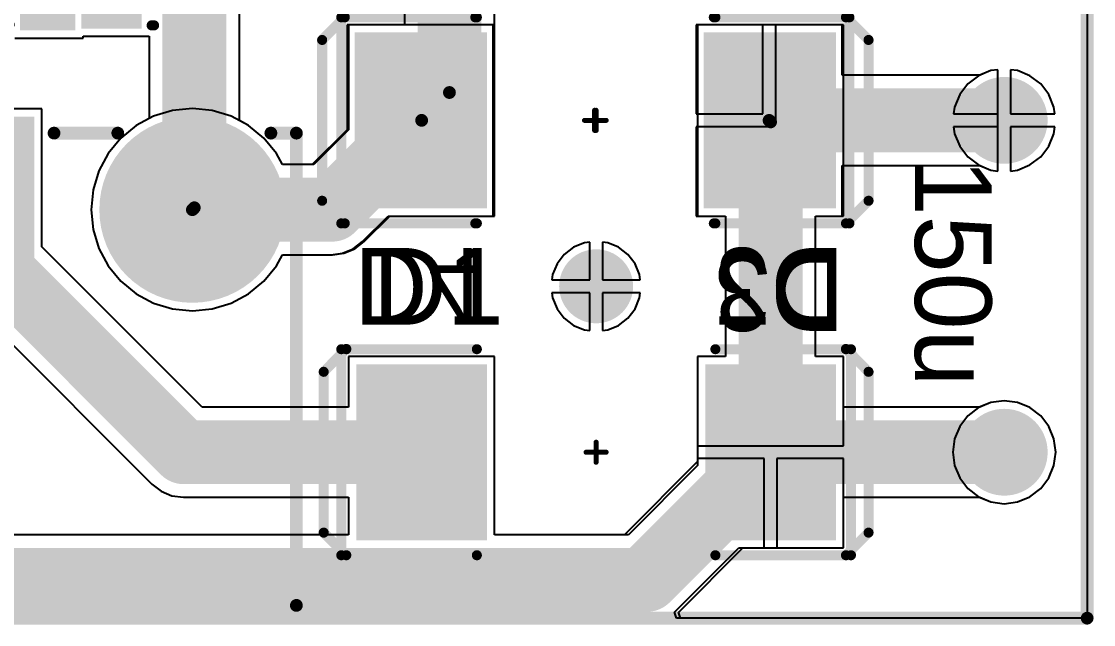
# Model space of a CAD drawing. Extents: x 60.8 to 138.7, y 69.3 to 128.3.
# Drawn here: x 104.51 to 125.86, y 69.34 to 81.34 of the extents above; entities that cross this region are included whole.
import ezdxf

# ---------------------------------------------------------------- set-up
doc = ezdxf.new("R2010")
doc.units = 0
doc.layers.get('0').update_dxf_attribs({"linetype": 'CONTINUOUS'})
for name, color, linetype in [('BOTTOMLAYER', 5, 'CONTINUOUS'), ('BOTTOMOVERLAY', 54, 'CONTINUOUS'), ('BOTTOMPASTE', 16, 'CONTINUOUS'), ('BOTTOMSOLDER', 6, 'CONTINUOUS'), ('MECHANICAL1', 6, 'CONTINUOUS'), ('MULTILAYER', 9, 'CONTINUOUS'), ('TOPLAYER', 1, 'CONTINUOUS'), ('TOPOVERLAY', 2, 'CONTINUOUS'), ('TOPPASTE', 8, 'CONTINUOUS'), ('TOPSOLDER', 216, 'CONTINUOUS')]:
    doc.layers.add(name, color=color, linetype=linetype)

# ---------------------------------------------------------------- blocks, each defined once
blk = doc.blocks.new('C0805C_10')
at = {"layer": 'TOPLAYER'}
for points in [[(-0.5, -0.85), (0.5, -0.85), (-0.5, 0.85), (0.5, 0.85)], [(1.15, -0.85), (2.15, -0.85), (1.15, 0.85), (2.15, 0.85)]]:
    blk.add_solid(points, dxfattribs=at)
at = {"layer": 'TOPOVERLAY', "const_width": 0.2}
for points in [[(0.8, 0.889), (0.85, 0.889)], [(0.8, -0.889), (0.85, -0.889)]]:
    blk.add_lwpolyline(points, dxfattribs=at)
at = {"layer": 'TOPOVERLAY', "const_width": 0.1}
for points in [[(0.75, 0.889, 1), (0.85, 0.889, 1)], [(0.8, 0.889, 1), (0.9, 0.889, 1)], [(0.75, -0.889, 1), (0.85, -0.889, 1)], [(0.8, -0.889, 1), (0.9, -0.889, 1)]]:
    blk.add_lwpolyline(points, format="xyb", close=True, dxfattribs=at)
at = {"layer": 'TOPPASTE'}
for points in [[(-0.5, -0.85), (0.5, -0.85), (-0.5, 0.85), (0.5, 0.85)], [(1.15, -0.85), (2.15, -0.85), (1.15, 0.85), (2.15, 0.85)]]:
    blk.add_solid(points, dxfattribs=at)
at = {"layer": 'TOPSOLDER'}
for points in [[(-0.602, -0.952), (0.602, -0.952), (-0.602, 0.952), (0.602, 0.952)], [(1.048, -0.952), (2.252, -0.952), (1.048, 0.952), (2.252, 0.952)]]:
    blk.add_solid(points, dxfattribs=at)
blk = doc.blocks.new('DSO_C2_X3_3_22')
at = {"layer": 'MECHANICAL1', "const_width": 0.1}
for points in [[(0, -0.2), (0, 0.2)], [(-0.2, 0), (0.2, 0)]]:
    blk.add_lwpolyline(points, dxfattribs=at)
at = {"layer": 'MECHANICAL1', "const_width": 0.05}
for points in [[(-0.025, 0.2, 1), (0.025, 0.2, 1)], [(-0.225, 0, 1), (-0.175, 0, 1)], [(0.175, 0, 1), (0.225, 0, 1)], [(-0.025, -0.2, 1), (0.025, -0.2, 1)]]:
    blk.add_lwpolyline(points, format="xyb", close=True, dxfattribs=at)
at = {"layer": 'TOPLAYER'}
for points in [[(-4.675, -1.65), (-2.275, -1.65), (-4.675, 1.65), (-2.275, 1.65)], [(2.275, -1.65), (4.675, -1.65), (2.275, 1.65), (4.675, 1.65)]]:
    blk.add_solid(points, dxfattribs=at)
at = {"layer": 'TOPOVERLAY', "const_width": 0.2}
for points in [[(-5.075, -2.05), (-5.075, 2.05)], [(-5.075, 2.05), (-2.375, 2.05)], [(2.375, 2.05), (4.975, 2.05)], [(4.975, 2.055), (5.425, 1.6)], [(5.425, -1.6), (5.425, 1.6)], [(4.975, -2.05), (5.425, -1.6)], [(-5.075, -2.05), (-2.375, -2.05)], [(2.375, -2.05), (4.975, -2.05)]]:
    blk.add_lwpolyline(points, dxfattribs=at)
at = {"layer": 'TOPOVERLAY', "const_width": 0.1}
for points in [[(-5.125, 2.05, 1), (-5.025, 2.05, 1)], [(-5.125, 2.05, 1), (-5.025, 2.05, 1)], [(-2.425, 2.05, 1), (-2.325, 2.05, 1)], [(2.325, 2.05, 1), (2.425, 2.05, 1)], [(4.925, 2.055, 1), (5.025, 2.055, 1)], [(4.925, 2.05, 1), (5.025, 2.05, 1)], [(5.375, 1.6, 1), (5.475, 1.6, 1)], [(5.375, 1.6, 1), (5.475, 1.6, 1)], [(5.375, -1.6, 1), (5.475, -1.6, 1)], [(5.375, -1.6, 1), (5.475, -1.6, 1)], [(-5.125, -2.05, 1), (-5.025, -2.05, 1)], [(-5.125, -2.05, 1), (-5.025, -2.05, 1)], [(-2.425, -2.05, 1), (-2.325, -2.05, 1)], [(2.325, -2.05, 1), (2.425, -2.05, 1)], [(4.925, -2.05, 1), (5.025, -2.05, 1)], [(4.925, -2.05, 1), (5.025, -2.05, 1)]]:
    blk.add_lwpolyline(points, format="xyb", close=True, dxfattribs=at)
at = {"layer": 'TOPPASTE'}
for points in [[(-4.675, -1.65), (-2.275, -1.65), (-4.675, 1.65), (-2.275, 1.65)], [(2.275, -1.65), (4.675, -1.65), (2.275, 1.65), (4.675, 1.65)]]:
    blk.add_solid(points, dxfattribs=at)
at = {"layer": 'TOPSOLDER'}
for points in [[(-4.777, -1.752), (-2.173, -1.752), (-4.777, 1.752), (-2.173, 1.752)], [(2.173, -1.752), (4.777, -1.752), (2.173, 1.752), (4.777, 1.752)]]:
    blk.add_solid(points, dxfattribs=at)
blk = doc.blocks.new('B__________________2____34')
at = {"layer": 'BOTTOMLAYER', "const_width": 1.75}
blk.add_lwpolyline([(1.625, 0, 1), (3.375, 0, 1)], format="xyb", close=True, dxfattribs=at)
at = {"layer": 'BOTTOMLAYER'}
blk.add_solid([(-0.75, 1.75), (-4.25, 1.75), (-0.75, -1.75), (-4.25, -1.75)], dxfattribs=at)
at = {"layer": 'BOTTOMSOLDER', "const_width": 1.852}
blk.add_lwpolyline([(1.574, 0, 1), (3.426, 0, 1)], format="xyb", close=True, dxfattribs=at)
at = {"layer": 'BOTTOMSOLDER'}
blk.add_solid([(-0.648, 1.852), (-4.352, 1.852), (-0.648, -1.852), (-4.352, -1.852)], dxfattribs=at)
at = {"layer": 'MULTILAYER', "const_width": 1.75}
blk.add_lwpolyline([(1.625, 0, 1), (3.375, 0, 1)], format="xyb", close=True, dxfattribs=at)
at = {"layer": 'MULTILAYER'}
blk.add_solid([(-0.75, 1.75), (-4.25, 1.75), (-0.75, -1.75), (-4.25, -1.75)], dxfattribs=at)
at = {"layer": 'TOPLAYER', "const_width": 1.75}
blk.add_lwpolyline([(1.625, 0, 1), (3.375, 0, 1)], format="xyb", close=True, dxfattribs=at)
at = {"layer": 'TOPLAYER'}
blk.add_solid([(-0.75, 1.75), (-4.25, 1.75), (-0.75, -1.75), (-4.25, -1.75)], dxfattribs=at)
at = {"layer": 'TOPOVERLAY'}
for points, const_width in [([(-4.702, 2.308, 1), (-4.902, 2.308, 1)], 0.254), ([(-4.965, 2.308, 1), (-4.838, 2.308, 1)], 0.127), ([(-4.765, 2.308, 1), (-4.638, 2.308, 1)], 0.127), ([(-4.636, 1.524, 1), (-4.508, 1.524, 1)], 0.127), ([(-0.318, 1.524, 1), (-0.191, 1.524, 1)], 0.127), ([(0.952, 1.524, 1), (1.079, 1.524, 1)], 0.127), ([(4, 1.524, 1), (4.128, 1.524, 1)], 0.127), ([(4.508, 1.524, 1), (4.636, 1.524, 1)], 0.127), ([(4.508, 1.524, 1), (4.636, 1.524, 1)], 0.127), ([(-4.636, -7.874, 1), (-4.508, -7.874, 1)], 0.127), ([(-4.636, -7.874, 1), (-4.508, -7.874, 1)], 0.127), ([(4.508, -7.874, 1), (4.636, -7.874, 1)], 0.127), ([(4.508, -7.874, 1), (4.636, -7.874, 1)], 0.127)]:
    blk.add_lwpolyline(points, format="xyb", close=True, dxfattribs=dict(at, const_width=const_width))
at = {"layer": 'TOPOVERLAY', "const_width": 0.254}
for points in [[(-4.572, -7.874), (-4.572, 1.524)], [(-0.254, 1.524), (1.016, 1.524)], [(4.064, 1.524), (4.572, 1.524)], [(4.572, -7.874), (4.572, 1.524)], [(-4.572, -7.874), (4.572, -7.874)]]:
    blk.add_lwpolyline(points, dxfattribs=at)
at = {"layer": 'TOPSOLDER', "const_width": 1.852}
blk.add_lwpolyline([(1.574, 0, 1), (3.426, 0, 1)], format="xyb", close=True, dxfattribs=at)
at = {"layer": 'TOPSOLDER'}
blk.add_solid([(-0.648, 1.852), (-4.352, 1.852), (-0.648, -1.852), (-4.352, -1.852)], dxfattribs=at)
blk = doc.blocks.new('C0805R_41')
at = {"layer": 'TOPLAYER'}
for points in [[(-0.45, -0.775), (0.45, -0.775), (-0.45, 0.775), (0.45, 0.775)], [(1.1, -0.775), (2, -0.775), (1.1, 0.775), (2, 0.775)]]:
    blk.add_solid(points, dxfattribs=at)
at = {"layer": 'TOPOVERLAY', "const_width": 0.15}
for points in [[(0.81, 0.762), (0.73, 0.762)], [(0.81, -0.762), (0.73, -0.762)]]:
    blk.add_lwpolyline(points, dxfattribs=at)
at = {"layer": 'TOPOVERLAY', "const_width": 0.075}
for points in [[(0.693, 0.762, 1), (0.768, 0.762, 1)], [(0.773, 0.762, 1), (0.848, 0.762, 1)], [(0.693, -0.762, 1), (0.768, -0.762, 1)], [(0.773, -0.762, 1), (0.848, -0.762, 1)]]:
    blk.add_lwpolyline(points, format="xyb", close=True, dxfattribs=at)
at = {"layer": 'TOPPASTE'}
for points in [[(-0.45, -0.775), (0.45, -0.775), (-0.45, 0.775), (0.45, 0.775)], [(1.1, -0.775), (2, -0.775), (1.1, 0.775), (2, 0.775)]]:
    blk.add_solid(points, dxfattribs=at)
at = {"layer": 'TOPSOLDER'}
for points in [[(-0.552, -0.877), (0.552, -0.877), (-0.552, 0.877), (0.552, 0.877)], [(0.998, -0.877), (2.102, -0.877), (0.998, 0.877), (2.102, 0.877)]]:
    blk.add_solid(points, dxfattribs=at)
blk = doc.blocks.new('DSO_C2_X3_3_B_63')
at = {"layer": 'BOTTOMLAYER'}
for points in [[(-4.675, -1.65), (-2.275, -1.65), (-4.675, 1.65), (-2.275, 1.65)], [(2.275, -1.65), (4.675, -1.65), (2.275, 1.65), (4.675, 1.65)]]:
    blk.add_solid(points, dxfattribs=at)
at = {"layer": 'BOTTOMOVERLAY', "const_width": 0.2}
for points in [[(-5.075, 2.05), (-5.075, -2.05)], [(-2.375, 2.05), (-5.075, 2.05)], [(4.975, 2.05), (2.375, 2.05)], [(5.425, 1.6), (4.975, 2.05)], [(5.425, 1.6), (5.425, -1.6)], [(5.425, -1.6), (4.975, -2.055)], [(-2.375, -2.05), (-5.075, -2.05)], [(4.975, -2.05), (2.375, -2.05)]]:
    blk.add_lwpolyline(points, dxfattribs=at)
at = {"layer": 'BOTTOMOVERLAY', "const_width": 0.1}
for points in [[(-5.125, 2.05, 1), (-5.025, 2.05, 1)], [(-5.125, 2.05, 1), (-5.025, 2.05, 1)], [(-2.425, 2.05, 1), (-2.325, 2.05, 1)], [(2.325, 2.05, 1), (2.425, 2.05, 1)], [(4.925, 2.05, 1), (5.025, 2.05, 1)], [(4.925, 2.05, 1), (5.025, 2.05, 1)], [(5.375, 1.6, 1), (5.475, 1.6, 1)], [(5.375, 1.6, 1), (5.475, 1.6, 1)], [(5.375, -1.6, 1), (5.475, -1.6, 1)], [(5.375, -1.6, 1), (5.475, -1.6, 1)], [(-5.125, -2.05, 1), (-5.025, -2.05, 1)], [(-5.125, -2.05, 1), (-5.025, -2.05, 1)], [(-2.425, -2.05, 1), (-2.325, -2.05, 1)], [(2.325, -2.05, 1), (2.425, -2.05, 1)], [(4.925, -2.05, 1), (5.025, -2.05, 1)], [(4.925, -2.055, 1), (5.025, -2.055, 1)]]:
    blk.add_lwpolyline(points, format="xyb", close=True, dxfattribs=at)
at = {"layer": 'BOTTOMPASTE'}
for points in [[(-4.675, -1.65), (-2.275, -1.65), (-4.675, 1.65), (-2.275, 1.65)], [(2.275, -1.65), (4.675, -1.65), (2.275, 1.65), (4.675, 1.65)]]:
    blk.add_solid(points, dxfattribs=at)
at = {"layer": 'BOTTOMSOLDER'}
for points in [[(-4.777, -1.752), (-2.173, -1.752), (-4.777, 1.752), (-2.173, 1.752)], [(2.173, -1.752), (4.777, -1.752), (2.173, 1.752), (4.777, 1.752)]]:
    blk.add_solid(points, dxfattribs=at)
at = {"layer": 'MECHANICAL1', "const_width": 0.1}
for points in [[(0, 0.2), (0, -0.2)], [(0.2, 0), (-0.2, 0)]]:
    blk.add_lwpolyline(points, dxfattribs=at)
at = {"layer": 'MECHANICAL1', "const_width": 0.05}
for points in [[(-0.025, 0.2, 1), (0.025, 0.2, 1)], [(-0.225, 0, 1), (-0.175, 0, 1)], [(0.175, 0, 1), (0.225, 0, 1)], [(-0.025, -0.2, 1), (0.025, -0.2, 1)]]:
    blk.add_lwpolyline(points, format="xyb", close=True, dxfattribs=at)
blk = doc.blocks.new('DSO_C2_X3_3_65')
at = {"layer": 'MECHANICAL1', "const_width": 0.1}
for points in [[(0, -0.2), (0, 0.2)], [(-0.2, 0), (0.2, 0)]]:
    blk.add_lwpolyline(points, dxfattribs=at)
at = {"layer": 'MECHANICAL1', "const_width": 0.05}
for points in [[(-0.025, 0.2, 1), (0.025, 0.2, 1)], [(-0.225, 0, 1), (-0.175, 0, 1)], [(0.175, 0, 1), (0.225, 0, 1)], [(-0.025, -0.2, 1), (0.025, -0.2, 1)]]:
    blk.add_lwpolyline(points, format="xyb", close=True, dxfattribs=at)
at = {"layer": 'TOPLAYER'}
for points in [[(-4.675, -1.65), (-2.275, -1.65), (-4.675, 1.65), (-2.275, 1.65)], [(2.275, -1.65), (4.675, -1.65), (2.275, 1.65), (4.675, 1.65)]]:
    blk.add_solid(points, dxfattribs=at)
at = {"layer": 'TOPOVERLAY', "const_width": 0.2}
for points in [[(-5.075, -2.05), (-5.075, 2.05)], [(-5.075, 2.05), (-2.375, 2.05)], [(2.375, 2.05), (4.975, 2.05)], [(4.975, 2.055), (5.425, 1.6)], [(5.425, -1.6), (5.425, 1.6)], [(4.975, -2.05), (5.425, -1.6)], [(-5.075, -2.05), (-2.375, -2.05)], [(2.375, -2.05), (4.975, -2.05)]]:
    blk.add_lwpolyline(points, dxfattribs=at)
at = {"layer": 'TOPOVERLAY', "const_width": 0.1}
for points in [[(-5.125, 2.05, 1), (-5.025, 2.05, 1)], [(-5.125, 2.05, 1), (-5.025, 2.05, 1)], [(-2.425, 2.05, 1), (-2.325, 2.05, 1)], [(2.325, 2.05, 1), (2.425, 2.05, 1)], [(4.925, 2.055, 1), (5.025, 2.055, 1)], [(4.925, 2.05, 1), (5.025, 2.05, 1)], [(5.375, 1.6, 1), (5.475, 1.6, 1)], [(5.375, 1.6, 1), (5.475, 1.6, 1)], [(5.375, -1.6, 1), (5.475, -1.6, 1)], [(5.375, -1.6, 1), (5.475, -1.6, 1)], [(-5.125, -2.05, 1), (-5.025, -2.05, 1)], [(-5.125, -2.05, 1), (-5.025, -2.05, 1)], [(-2.425, -2.05, 1), (-2.325, -2.05, 1)], [(2.325, -2.05, 1), (2.425, -2.05, 1)], [(4.925, -2.05, 1), (5.025, -2.05, 1)], [(4.925, -2.05, 1), (5.025, -2.05, 1)]]:
    blk.add_lwpolyline(points, format="xyb", close=True, dxfattribs=at)
at = {"layer": 'TOPPASTE'}
for points in [[(-4.675, -1.65), (-2.275, -1.65), (-4.675, 1.65), (-2.275, 1.65)], [(2.275, -1.65), (4.675, -1.65), (2.275, 1.65), (4.675, 1.65)]]:
    blk.add_solid(points, dxfattribs=at)
at = {"layer": 'TOPSOLDER'}
for points in [[(-4.777, -1.752), (-2.173, -1.752), (-4.777, 1.752), (-2.173, 1.752)], [(2.173, -1.752), (4.777, -1.752), (2.173, 1.752), (4.777, 1.752)]]:
    blk.add_solid(points, dxfattribs=at)
blk = doc.blocks.new('DSO_C2_X3_3_B_67')
at = {"layer": 'BOTTOMLAYER'}
for points in [[(-4.675, -1.65), (-2.275, -1.65), (-4.675, 1.65), (-2.275, 1.65)], [(2.275, -1.65), (4.675, -1.65), (2.275, 1.65), (4.675, 1.65)]]:
    blk.add_solid(points, dxfattribs=at)
at = {"layer": 'BOTTOMOVERLAY', "const_width": 0.2}
for points in [[(-5.075, 2.05), (-5.075, -2.05)], [(-2.375, 2.05), (-5.075, 2.05)], [(4.975, 2.05), (2.375, 2.05)], [(5.425, 1.6), (4.975, 2.05)], [(5.425, 1.6), (5.425, -1.6)], [(5.425, -1.6), (4.975, -2.055)], [(-2.375, -2.05), (-5.075, -2.05)], [(4.975, -2.05), (2.375, -2.05)]]:
    blk.add_lwpolyline(points, dxfattribs=at)
at = {"layer": 'BOTTOMOVERLAY', "const_width": 0.1}
for points in [[(-5.125, 2.05, 1), (-5.025, 2.05, 1)], [(-5.125, 2.05, 1), (-5.025, 2.05, 1)], [(-2.425, 2.05, 1), (-2.325, 2.05, 1)], [(2.325, 2.05, 1), (2.425, 2.05, 1)], [(4.925, 2.05, 1), (5.025, 2.05, 1)], [(4.925, 2.05, 1), (5.025, 2.05, 1)], [(5.375, 1.6, 1), (5.475, 1.6, 1)], [(5.375, 1.6, 1), (5.475, 1.6, 1)], [(5.375, -1.6, 1), (5.475, -1.6, 1)], [(5.375, -1.6, 1), (5.475, -1.6, 1)], [(-5.125, -2.05, 1), (-5.025, -2.05, 1)], [(-5.125, -2.05, 1), (-5.025, -2.05, 1)], [(-2.425, -2.05, 1), (-2.325, -2.05, 1)], [(2.325, -2.05, 1), (2.425, -2.05, 1)], [(4.925, -2.05, 1), (5.025, -2.05, 1)], [(4.925, -2.055, 1), (5.025, -2.055, 1)]]:
    blk.add_lwpolyline(points, format="xyb", close=True, dxfattribs=at)
at = {"layer": 'BOTTOMPASTE'}
for points in [[(-4.675, -1.65), (-2.275, -1.65), (-4.675, 1.65), (-2.275, 1.65)], [(2.275, -1.65), (4.675, -1.65), (2.275, 1.65), (4.675, 1.65)]]:
    blk.add_solid(points, dxfattribs=at)
at = {"layer": 'BOTTOMSOLDER'}
for points in [[(-4.777, -1.752), (-2.173, -1.752), (-4.777, 1.752), (-2.173, 1.752)], [(2.173, -1.752), (4.777, -1.752), (2.173, 1.752), (4.777, 1.752)]]:
    blk.add_solid(points, dxfattribs=at)
at = {"layer": 'MECHANICAL1', "const_width": 0.1}
for points in [[(0, 0.2), (0, -0.2)], [(0.2, 0), (-0.2, 0)]]:
    blk.add_lwpolyline(points, dxfattribs=at)
at = {"layer": 'MECHANICAL1', "const_width": 0.05}
for points in [[(-0.025, 0.2, 1), (0.025, 0.2, 1)], [(-0.225, 0, 1), (-0.175, 0, 1)], [(0.175, 0, 1), (0.225, 0, 1)], [(-0.025, -0.2, 1), (0.025, -0.2, 1)]]:
    blk.add_lwpolyline(points, format="xyb", close=True, dxfattribs=at)

msp = doc.modelspace()

# ---------------------------------------------------------------- linework, layer by layer
at = {"layer": 'BOTTOMLAYER'}
for p, q in [((125.73, 116.451), (125.73, 69.469)), ((113.899, 81.279), (110.991, 81.279)), ((110.991, 81.279), (110.991, 79.189)), ((113.899, 77.471), (113.899, 81.279)), ((119.268, 81.279), (117.941, 81.279)), ((117.941, 81.279), (117.941, 79.502)), ((119.268, 79.502), (119.268, 81.279)), ((120.849, 81.279), (119.522, 81.279)), ((119.522, 81.279), (119.522, 79.375)), ((120.849, 80.272), (120.849, 81.279)), ((123.814, 80.365), (123.589, 80.272)), ((123.952, 80.383), (123.814, 80.365)), ((123.952, 79.375), (123.952, 80.383)), ((124.344, 80.365), (124.206, 80.383)), ((124.206, 80.383), (124.206, 79.502)), ((124.591, 80.262), (124.344, 80.365)), ((123.589, 80.272), (120.849, 80.272)), ((124.804, 80.1), (124.591, 80.262)), ((124.966, 79.887), (124.804, 80.1)), ((125.069, 79.64), (124.966, 79.887)), ((125.087, 79.502), (125.069, 79.64)), ((104.914, 79.601), (104.297, 79.601)), ((104.914, 76.861), (104.914, 79.601)), ((107.139, 79.457), (106.791, 79.271)), ((107.517, 79.572), (107.139, 79.457)), ((107.91, 79.611), (107.517, 79.572)), ((108.303, 79.572), (107.91, 79.611)), ((108.681, 79.457), (108.303, 79.572)), ((109.029, 79.271), (108.681, 79.457)), ((117.941, 79.502), (119.268, 79.502)), ((124.206, 79.502), (125.087, 79.502)), ((106.791, 79.271), (106.486, 79.021)), ((109.334, 79.021), (109.029, 79.271)), ((119.395, 79.248), (117.941, 79.248)), ((117.941, 79.248), (117.941, 77.471)), ((119.522, 79.375), (119.395, 79.375)), ((119.395, 79.375), (119.395, 79.248)), ((123.952, 78.367), (123.952, 79.375)), ((125.087, 79.248), (124.206, 79.248)), ((124.206, 79.248), (124.206, 78.367)), ((125.069, 79.11), (125.087, 79.248)), ((106.486, 79.021), (106.236, 78.716)), ((109.584, 78.716), (109.334, 79.021)), ((110.991, 79.189), (110.296, 78.494)), ((124.966, 78.863), (125.069, 79.11)), ((124.804, 78.65), (124.966, 78.863)), ((106.236, 78.716), (106.05, 78.368)), ((109.703, 78.494), (109.584, 78.716)), ((124.591, 78.488), (124.804, 78.65)), ((106.05, 78.368), (105.935, 77.99)), ((110.296, 78.494), (109.703, 78.494)), ((120.849, 77.471), (120.849, 78.478)), ((120.849, 78.478), (123.589, 78.478)), ((123.589, 78.478), (123.814, 78.385)), ((123.814, 78.385), (123.952, 78.367)), ((124.206, 78.367), (124.344, 78.385)), ((124.344, 78.385), (124.591, 78.488)), ((105.935, 77.99), (105.896, 77.597)), ((105.896, 77.597), (105.935, 77.204)), ((111.301, 76.963), (111.809, 77.471)), ((111.809, 77.471), (113.899, 77.471)), ((117.941, 77.471), (118.529, 77.471)), ((118.529, 77.471), (118.529, 74.675)), ((120.323, 74.675), (120.323, 77.471)), ((120.323, 77.471), (120.849, 77.471)), ((105.935, 77.204), (106.05, 76.826)), ((108.107, 73.668), (104.914, 76.861)), ((111.115, 76.82), (111.301, 76.963)), ((115.719, 76.939), (115.503, 76.85)), ((115.824, 76.953), (115.719, 76.939)), ((115.824, 76.2), (115.824, 76.953)), ((116.183, 76.939), (116.078, 76.953)), ((116.078, 76.953), (116.078, 76.2)), ((116.399, 76.85), (116.183, 76.939)), ((106.05, 76.826), (106.236, 76.478)), ((109.584, 76.478), (109.703, 76.7)), ((109.703, 76.7), (110.667, 76.7)), ((110.667, 76.7), (110.899, 76.731)), ((110.899, 76.731), (111.115, 76.82)), ((115.317, 76.707), (115.174, 76.521)), ((115.503, 76.85), (115.317, 76.707)), ((116.585, 76.707), (116.399, 76.85)), ((116.728, 76.521), (116.585, 76.707)), ((106.236, 76.478), (106.486, 76.173)), ((109.334, 76.173), (109.584, 76.478)), ((115.174, 76.521), (115.085, 76.305)), ((116.817, 76.305), (116.728, 76.521)), ((115.085, 76.305), (115.071, 76.2)), ((116.831, 76.2), (116.817, 76.305)), ((106.486, 76.173), (106.791, 75.923)), ((109.029, 75.923), (109.334, 76.173)), ((115.071, 76.2), (115.824, 76.2)), ((116.078, 76.2), (116.831, 76.2)), ((106.791, 75.923), (107.139, 75.737)), ((108.681, 75.737), (109.029, 75.923)), ((115.824, 75.946), (115.071, 75.946)), ((115.071, 75.946), (115.085, 75.841)), ((115.085, 75.841), (115.174, 75.625)), ((115.824, 75.193), (115.824, 75.946)), ((116.831, 75.946), (116.078, 75.946)), ((116.078, 75.946), (116.078, 75.193)), ((116.728, 75.625), (116.817, 75.841)), ((116.817, 75.841), (116.831, 75.946)), ((103.646, 75.593), (107.102, 72.137)), ((107.139, 75.737), (107.517, 75.622)), ((107.517, 75.622), (107.91, 75.583)), ((107.91, 75.583), (108.303, 75.622)), ((108.303, 75.622), (108.681, 75.737)), ((115.174, 75.625), (115.317, 75.439)), ((116.585, 75.439), (116.728, 75.625)), ((115.317, 75.439), (115.503, 75.296)), ((116.399, 75.296), (116.585, 75.439)), ((115.503, 75.296), (115.719, 75.207)), ((115.719, 75.207), (115.824, 75.193)), ((116.078, 75.193), (116.183, 75.207)), ((116.183, 75.207), (116.399, 75.296)), ((113.93, 74.675), (111.022, 74.675)), ((111.022, 74.675), (111.022, 73.668)), ((113.93, 71.129), (113.93, 74.675)), ((118.529, 74.675), (117.972, 74.675)), ((117.972, 74.675), (117.972, 72.898)), ((120.88, 74.675), (120.323, 74.675)), ((120.88, 72.898), (120.88, 74.675)), ((111.022, 73.668), (108.107, 73.668)), ((123.567, 73.658), (123.354, 73.496)), ((123.814, 73.761), (123.567, 73.658)), ((124.079, 73.796), (123.814, 73.761)), ((124.344, 73.761), (124.079, 73.796)), ((124.591, 73.658), (124.344, 73.761)), ((124.804, 73.496), (124.591, 73.658)), ((123.354, 73.496), (123.192, 73.283)), ((124.966, 73.283), (124.804, 73.496)), ((123.192, 73.283), (123.089, 73.036)), ((125.069, 73.036), (124.966, 73.283)), ((123.089, 73.036), (123.054, 72.771)), ((125.104, 72.771), (125.069, 73.036)), ((117.972, 72.898), (120.88, 72.898)), ((119.299, 72.644), (117.972, 72.644)), ((117.972, 72.644), (117.972, 72.504)), ((119.299, 70.867), (119.299, 72.644)), ((120.88, 72.644), (119.553, 72.644)), ((119.553, 72.644), (119.553, 70.867)), ((120.88, 70.867), (120.88, 72.644)), ((123.054, 72.771), (123.089, 72.506)), ((125.069, 72.506), (125.104, 72.771)), ((117.972, 72.504), (116.596, 71.129)), ((123.089, 72.506), (123.192, 72.259)), ((124.966, 72.259), (125.069, 72.506)), ((123.192, 72.259), (123.354, 72.046)), ((124.804, 72.046), (124.966, 72.259)), ((107.102, 72.137), (107.102, 72.137)), ((107.102, 72.137), (107.102, 72.137)), ((107.102, 72.137), (107.102, 72.137)), ((107.102, 72.137), (107.102, 72.137)), ((107.102, 72.137), (107.102, 72.137)), ((107.102, 72.137), (107.102, 72.137)), ((107.102, 72.137), (107.102, 72.137)), ((107.102, 72.137), (107.102, 72.137)), ((107.102, 72.137), (107.102, 72.137)), ((107.102, 72.137), (107.102, 72.137)), ((107.102, 72.137), (107.102, 72.137)), ((107.102, 72.137), (107.288, 71.994)), ((107.288, 71.994), (107.504, 71.905)), ((123.354, 72.046), (123.567, 71.884)), ((124.591, 71.884), (124.804, 72.046)), ((107.504, 71.905), (107.736, 71.874)), ((107.736, 71.874), (111.022, 71.874)), ((111.022, 71.874), (111.022, 71.129)), ((123.567, 71.884), (123.814, 71.781)), ((123.814, 71.781), (124.079, 71.746)), ((124.079, 71.746), (124.344, 71.781)), ((124.344, 71.781), (124.591, 71.884)), ((111.022, 71.129), (88.78, 71.129)), ((116.596, 71.129), (113.93, 71.129)), ((117.602, 69.598), (118.871, 70.867)), ((118.871, 70.867), (119.299, 70.867)), ((119.553, 70.867), (120.88, 70.867)), ((117.591, 69.589), (117.602, 69.598)), ((117.632, 69.469), (117.591, 69.589)), ((117.602, 69.598), (117.602, 69.598)), ((117.602, 69.598), (117.602, 69.598)), ((125.73, 69.469), (117.632, 69.469))]:
    msp.add_line(p, q, dxfattribs=at)
for points, const_width in [([(123.698, 79.375, 1), (124.46, 79.375, 1)], 0.762), ([(112.127, 79.375, 1), (112.762, 79.375, 1)], 0.635), ([(119.077, 79.375, 1), (119.712, 79.375, 1)], 0.635), ([(119.108, 79.344, 1), (119.743, 79.344, 1)], 0.635), ([(123.761, 79.375, 1), (124.397, 79.375, 1)], 0.635), ([(119.331, 79.375, 1), (119.458, 79.375, 1)], 0.127), ([(119.362, 79.344, 1), (119.489, 79.344, 1)], 0.127), ([(107.593, 77.597, 1), (108.228, 77.597, 1)], 0.635), ([(110.349, 77.597, 1), (110.984, 77.597, 1)], 0.635), ([(110.349, 77.597, 1), (110.984, 77.597, 1)], 0.635), ([(115.633, 76.073, 1), (116.269, 76.073, 1)], 0.635), ([(123.698, 72.771, 1), (124.46, 72.771, 1)], 0.762), ([(107.418, 72.771, 1), (108.053, 72.771, 1)], 0.635), ([(107.418, 72.771, 1), (108.053, 72.771, 1)], 0.635), ([(112.159, 72.771, 1), (112.794, 72.771, 1)], 0.635), ([(119.108, 72.771, 1), (119.743, 72.771, 1)], 0.635), ([(119.108, 72.771, 1), (119.743, 72.771, 1)], 0.635), ([(119.108, 72.771, 1), (119.743, 72.771, 1)], 0.635), ([(119.108, 72.771, 1), (119.743, 72.771, 1)], 0.635), ([(119.108, 72.69, 1), (119.743, 72.69, 1)], 0.635), ([(119.108, 72.69, 1), (119.743, 72.69, 1)], 0.635), ([(116.65, 70.232, 1), (117.285, 70.232, 1)], 0.635), ([(116.65, 70.232, 1), (117.285, 70.232, 1)], 0.635)]:
    msp.add_lwpolyline(points, format="xyb", close=True, dxfattribs=dict(at, const_width=const_width))
for points, const_width in [([(110.667, 77.597), (112.445, 79.375)], 1.27), ([(119.395, 79.375), (124.079, 79.375)], 1.27), ([(119.426, 72.771), (119.426, 79.344)], 1.27), ([(119.395, 79.375), (119.426, 79.344)], 0.254), ([(102.91, 77.597), (107.736, 72.771)], 1.27), ([(107.91, 77.597), (110.667, 77.597)], 1.27), ([(107.736, 72.771), (112.476, 72.771)], 1.27), ([(116.968, 70.232), (119.426, 72.69)], 1.27), ([(119.426, 72.771), (119.426, 72.771)], 1.27), ([(119.426, 72.69), (119.426, 72.771)], 1.27), ([(82.422, 70.232), (116.968, 70.232)], 1.27)]:
    msp.add_lwpolyline(points, dxfattribs=dict(at, const_width=const_width))
at = {"layer": 'BOTTOMSOLDER'}
for points, const_width in [([(123.647, 79.375, 1), (124.511, 79.375, 1)], 0.864), ([(115.583, 76.073, 1), (116.319, 76.073, 1)], 0.737), ([(123.647, 72.771, 1), (124.511, 72.771, 1)], 0.864)]:
    msp.add_lwpolyline(points, format="xyb", close=True, dxfattribs=dict(at, const_width=const_width))
at = {"layer": 'MECHANICAL1', "const_width": 0.254}
for points in [[(125.73, 69.469), (125.73, 120.142)], [(65.278, 69.469), (125.73, 69.469)]]:
    msp.add_lwpolyline(points, dxfattribs=at)
at = {"layer": 'MECHANICAL1', "const_width": 0.127}
msp.add_lwpolyline([(125.666, 69.469, 1), (125.793, 69.469, 1)], format="xyb", close=True, dxfattribs=at)
msp.add_lwpolyline([(125.666, 69.469, 1), (125.793, 69.469, 1)], format="xyb", close=True, dxfattribs=at)
at = {"layer": 'MULTILAYER'}
for points, const_width in [([(123.698, 79.375, 1), (124.46, 79.375, 1)], 0.762), ([(115.633, 76.073, 1), (116.269, 76.073, 1)], 0.635), ([(123.698, 72.771, 1), (124.46, 72.771, 1)], 0.762)]:
    msp.add_lwpolyline(points, format="xyb", close=True, dxfattribs=dict(at, const_width=const_width))
at = {"layer": 'TOPLAYER'}
for p, q in [((125.73, 116.451), (125.73, 69.469)), ((108.846, 79.369), (108.846, 82.154)), ((112.133, 81.924), (112.133, 81.279)), ((113.927, 81.279), (113.927, 81.924)), ((112.133, 81.279), (111.022, 81.279)), ((111.022, 81.279), (111.022, 79.189)), ((113.93, 81.279), (113.927, 81.279)), ((113.93, 77.471), (113.93, 81.279)), ((120.88, 81.279), (117.972, 81.279)), ((117.972, 81.279), (117.972, 77.471)), ((120.88, 77.471), (120.88, 81.279)), ((104.376, 81.013), (105.733, 81.013)), ((105.733, 81.013), (105.733, 81.05)), ((105.733, 81.05), (107.052, 81.05)), ((107.052, 81.05), (107.052, 79.411)), ((123.814, 80.365), (123.567, 80.262)), ((123.952, 80.383), (123.814, 80.365)), ((123.952, 79.502), (123.952, 80.383)), ((124.344, 80.365), (124.206, 80.383)), ((124.206, 80.383), (124.206, 79.502)), ((124.591, 80.262), (124.344, 80.365)), ((123.354, 80.1), (123.192, 79.887)), ((123.567, 80.262), (123.354, 80.1)), ((124.804, 80.1), (124.591, 80.262)), ((124.966, 79.887), (124.804, 80.1)), ((123.192, 79.887), (123.089, 79.64)), ((125.069, 79.64), (124.966, 79.887)), ((123.089, 79.64), (123.071, 79.502)), ((125.087, 79.502), (125.069, 79.64)), ((104.914, 79.601), (104.376, 79.601)), ((104.914, 76.861), (104.914, 79.601)), ((123.071, 79.502), (123.952, 79.502)), ((124.206, 79.502), (125.087, 79.502)), ((106.791, 79.271), (106.486, 79.021)), ((107.052, 79.411), (106.791, 79.271)), ((109.029, 79.271), (108.846, 79.369)), ((109.334, 79.021), (109.029, 79.271)), ((123.952, 79.248), (123.071, 79.248)), ((123.071, 79.248), (123.089, 79.11)), ((123.952, 78.367), (123.952, 79.248)), ((125.087, 79.248), (124.206, 79.248)), ((124.206, 79.248), (124.206, 78.367)), ((125.069, 79.11), (125.087, 79.248)), ((106.486, 79.021), (106.236, 78.716)), ((109.584, 78.716), (109.334, 79.021)), ((111.022, 79.189), (110.327, 78.494)), ((123.089, 79.11), (123.192, 78.863)), ((124.966, 78.863), (125.069, 79.11)), ((123.192, 78.863), (123.354, 78.65)), ((124.804, 78.65), (124.966, 78.863)), ((106.236, 78.716), (106.05, 78.368)), ((109.703, 78.494), (109.584, 78.716)), ((123.354, 78.65), (123.567, 78.488)), ((124.591, 78.488), (124.804, 78.65)), ((106.05, 78.368), (105.935, 77.99)), ((110.327, 78.494), (109.703, 78.494)), ((123.567, 78.488), (123.814, 78.385)), ((123.814, 78.385), (123.952, 78.367)), ((124.206, 78.367), (124.344, 78.385)), ((124.344, 78.385), (124.591, 78.488)), ((105.935, 77.99), (105.896, 77.597)), ((105.896, 77.597), (105.935, 77.204)), ((111.332, 76.963), (111.84, 77.471)), ((111.84, 77.471), (113.93, 77.471)), ((117.972, 77.471), (118.529, 77.471)), ((118.529, 77.471), (118.529, 74.675)), ((120.323, 74.675), (120.323, 77.471)), ((120.323, 77.471), (120.88, 77.471)), ((105.935, 77.204), (106.05, 76.826)), ((108.107, 73.668), (104.914, 76.861)), ((111.146, 76.82), (111.332, 76.963)), ((115.719, 76.939), (115.503, 76.85)), ((115.824, 76.953), (115.719, 76.939)), ((115.824, 76.2), (115.824, 76.953)), ((116.183, 76.939), (116.078, 76.953)), ((116.078, 76.953), (116.078, 76.2)), ((116.399, 76.85), (116.183, 76.939)), ((106.05, 76.826), (106.236, 76.478)), ((109.584, 76.478), (109.703, 76.7)), ((109.703, 76.7), (110.698, 76.7)), ((110.698, 76.7), (110.93, 76.731)), ((110.93, 76.731), (111.146, 76.82)), ((115.317, 76.707), (115.174, 76.521)), ((115.503, 76.85), (115.317, 76.707)), ((116.585, 76.707), (116.399, 76.85)), ((116.728, 76.521), (116.585, 76.707)), ((106.236, 76.478), (106.486, 76.173)), ((109.334, 76.173), (109.584, 76.478)), ((115.174, 76.521), (115.085, 76.305)), ((116.817, 76.305), (116.728, 76.521)), ((115.085, 76.305), (115.071, 76.2)), ((116.831, 76.2), (116.817, 76.305)), ((106.486, 76.173), (106.791, 75.923)), ((109.029, 75.923), (109.334, 76.173)), ((115.071, 76.2), (115.824, 76.2)), ((116.078, 76.2), (116.831, 76.2)), ((106.791, 75.923), (107.139, 75.737)), ((108.681, 75.737), (109.029, 75.923)), ((115.824, 75.946), (115.071, 75.946)), ((115.071, 75.946), (115.085, 75.841)), ((115.085, 75.841), (115.174, 75.625)), ((115.824, 75.193), (115.824, 75.946)), ((116.831, 75.946), (116.078, 75.946)), ((116.078, 75.946), (116.078, 75.193)), ((116.728, 75.625), (116.817, 75.841)), ((116.817, 75.841), (116.831, 75.946)), ((103.646, 75.593), (107.102, 72.137)), ((107.139, 75.737), (107.517, 75.622)), ((107.517, 75.622), (107.91, 75.583)), ((107.91, 75.583), (108.303, 75.622)), ((108.303, 75.622), (108.681, 75.737)), ((115.174, 75.625), (115.317, 75.439)), ((116.585, 75.439), (116.728, 75.625)), ((115.317, 75.439), (115.503, 75.296)), ((116.399, 75.296), (116.585, 75.439)), ((115.503, 75.296), (115.719, 75.207)), ((115.719, 75.207), (115.824, 75.193)), ((116.078, 75.193), (116.183, 75.207)), ((116.183, 75.207), (116.399, 75.296)), ((113.93, 74.675), (111.022, 74.675)), ((111.022, 74.675), (111.022, 73.668)), ((113.93, 71.128), (113.93, 74.675)), ((118.529, 74.675), (117.972, 74.675)), ((117.972, 74.675), (117.972, 72.585)), ((120.88, 74.675), (120.323, 74.675)), ((120.88, 73.668), (120.88, 74.675)), ((111.022, 73.668), (108.107, 73.668)), ((123.589, 73.668), (120.88, 73.668)), ((123.814, 73.761), (123.589, 73.668)), ((124.079, 73.796), (123.814, 73.761)), ((124.344, 73.761), (124.079, 73.796)), ((124.591, 73.658), (124.344, 73.761)), ((124.804, 73.496), (124.591, 73.658)), ((124.966, 73.283), (124.804, 73.496)), ((125.069, 73.036), (124.966, 73.283)), ((125.104, 72.771), (125.069, 73.036)), ((125.069, 72.506), (125.104, 72.771)), ((117.972, 72.585), (116.515, 71.128)), ((124.966, 72.259), (125.069, 72.506)), ((124.804, 72.046), (124.966, 72.259)), ((107.102, 72.137), (107.102, 72.137)), ((107.102, 72.137), (107.102, 72.137)), ((107.102, 72.137), (107.102, 72.137)), ((107.102, 72.137), (107.102, 72.137)), ((107.102, 72.137), (107.102, 72.137)), ((107.102, 72.137), (107.102, 72.137)), ((107.102, 72.137), (107.102, 72.137)), ((107.102, 72.137), (107.288, 71.994)), ((107.288, 71.994), (107.504, 71.905)), ((124.591, 71.884), (124.804, 72.046)), ((107.504, 71.905), (107.736, 71.874)), ((107.736, 71.874), (111.022, 71.874)), ((111.022, 71.874), (111.022, 71.128)), ((120.88, 70.867), (120.88, 71.874)), ((120.88, 71.874), (123.589, 71.874)), ((123.589, 71.874), (123.814, 71.781)), ((123.814, 71.781), (124.079, 71.746)), ((124.079, 71.746), (124.344, 71.781)), ((124.344, 71.781), (124.591, 71.884)), ((111.022, 71.128), (100.846, 71.128)), ((116.515, 71.128), (113.93, 71.128)), ((117.52, 69.597), (118.79, 70.867)), ((118.79, 70.867), (120.88, 70.867)), ((117.51, 69.589), (117.52, 69.597)), ((117.551, 69.469), (117.51, 69.589)), ((125.73, 69.469), (117.551, 69.469))]:
    msp.add_line(p, q, dxfattribs=at)
for points, const_width in [([(113.03, 79.929), (113.03, 82.932)], 1.27), ([(107.949, 77.636), (107.949, 82.154)], 1.27), ([(110.698, 77.597), (112.476, 79.375)], 1.27), ([(112.476, 79.375), (113.03, 79.929)], 0.254), ([(119.426, 72.771), (119.426, 79.375)], 1.27), ([(102.91, 77.597), (107.736, 72.771)], 1.27), ([(107.91, 77.597), (110.698, 77.597)], 1.27), ([(107.91, 77.597), (107.949, 77.636)], 0.254), ([(107.736, 72.771), (112.476, 72.771)], 1.27), ([(116.886, 70.231), (119.426, 72.771)], 1.27), ([(119.426, 72.771), (124.079, 72.771)], 1.27), ([(100.076, 70.231), (116.886, 70.231)], 1.27)]:
    msp.add_lwpolyline(points, dxfattribs=dict(at, const_width=const_width))
for points, const_width in [([(112.713, 79.929, 1), (113.347, 79.929, 1)], 0.635), ([(123.698, 79.375, 1), (124.46, 79.375, 1)], 0.762), ([(112.159, 79.375, 1), (112.794, 79.375, 1)], 0.635), ([(112.966, 79.929, 1), (113.094, 79.929, 1)], 0.127), ([(119.108, 79.375, 1), (119.743, 79.375, 1)], 0.635), ([(112.413, 79.375, 1), (112.54, 79.375, 1)], 0.127), ([(107.593, 77.597, 1), (108.228, 77.597, 1)], 0.635), ([(107.631, 77.636, 1), (108.266, 77.636, 1)], 0.635), ([(110.381, 77.597, 1), (111.016, 77.597, 1)], 0.635), ([(110.381, 77.597, 1), (111.016, 77.597, 1)], 0.635), ([(107.847, 77.597, 1), (107.974, 77.597, 1)], 0.127), ([(107.885, 77.636, 1), (108.012, 77.636, 1)], 0.127), ([(115.633, 76.073, 1), (116.269, 76.073, 1)], 0.635), ([(123.698, 72.771, 1), (124.46, 72.771, 1)], 0.762), ([(107.418, 72.771, 1), (108.053, 72.771, 1)], 0.635), ([(107.418, 72.771, 1), (108.053, 72.771, 1)], 0.635), ([(112.159, 72.771, 1), (112.794, 72.771, 1)], 0.635), ([(119.108, 72.771, 1), (119.743, 72.771, 1)], 0.635), ([(119.108, 72.771, 1), (119.743, 72.771, 1)], 0.635), ([(119.108, 72.771, 1), (119.743, 72.771, 1)], 0.635), ([(123.761, 72.771, 1), (124.397, 72.771, 1)], 0.635), ([(116.568, 70.231, 1), (117.203, 70.231, 1)], 0.635), ([(116.568, 70.231, 1), (117.203, 70.231, 1)], 0.635)]:
    msp.add_lwpolyline(points, format="xyb", close=True, dxfattribs=dict(at, const_width=const_width))
at = {"layer": 'TOPSOLDER'}
for points, const_width in [([(123.647, 79.375, 1), (124.511, 79.375, 1)], 0.864), ([(115.583, 76.073, 1), (116.319, 76.073, 1)], 0.737), ([(123.647, 72.771, 1), (124.511, 72.771, 1)], 0.864)]:
    msp.add_lwpolyline(points, format="xyb", close=True, dxfattribs=dict(at, const_width=const_width))

# ---------------------------------------------------------------- block references
for name, p, rotation in [('C0805C_10', (106.299, 82.154), 360), ('C0805R_41', (105.029, 82.042), 180), ('DSO_C2_X3_3_B_63', (115.92, 79.375), 180), ('DSO_C2_X3_3_65', (115.951, 79.375), 360), ('B__________________2____34', (105.41, 77.597), 360), ('DSO_C2_X3_3_B_67', (115.951, 72.771), 180), ('DSO_C2_X3_3_22', (115.951, 72.771), 360)]:
    msp.add_blockref(name, p, dxfattribs=dict(rotation=rotation))

# ---------------------------------------------------------------- texts
at = {"layer": 'BOTTOMOVERLAY', "text_generation_flag": 2}
msp.add_text('D4', height=1.524, rotation=180, dxfattribs=at).set_placement((111.125, 76.835))
msp.add_text('D2', height=1.524, dxfattribs=at).set_placement((120.904, 75.311))
at = {"layer": 'TOPOVERLAY'}
for s, rotation, p in [('150u', 270, (122.301, 78.613)), ('D3', 180, (120.904, 76.708))]:
    msp.add_text(s, height=1.524, rotation=rotation, dxfattribs=at).set_placement(p)
msp.add_text('D1', height=1.524, dxfattribs=at).set_placement((111.506, 75.311))

doc.saveas('drawing.dxf')
